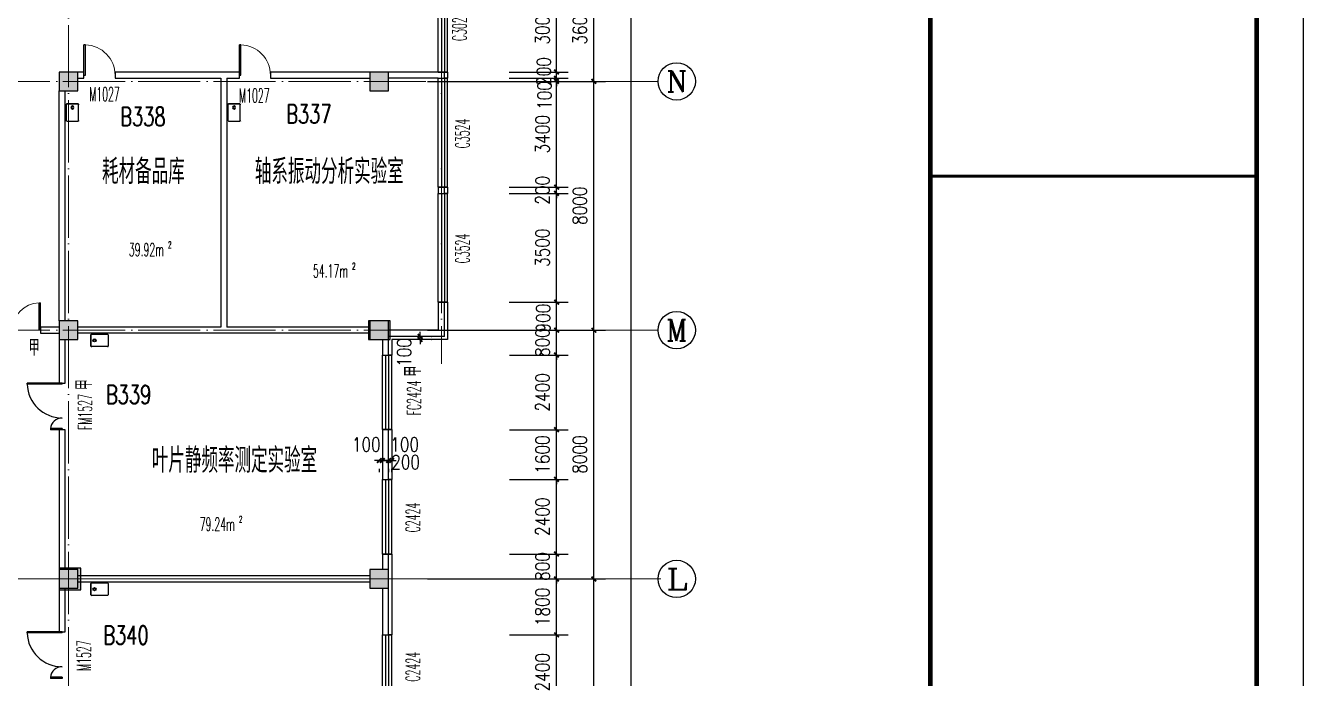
# Model space of a CAD drawing. Extents: x 1417642 to 3570900, y 124798 to 1191112.
# Drawn here: x 1577232 to 1618342, y 458595 to 479591 of the extents above; entities that cross this region are included whole.
import ezdxf
from ezdxf.enums import TextEntityAlignment as Align

# ---------------------------------------------------------------- set-up
doc = ezdxf.new("R2010")
doc.units = 0
doc.header["$LTSCALE"] = 1000
doc.header["$MEASUREMENT"] = 0
doc.linetypes.add('DOTE', pattern=[2.42, 2, -0.2, 0.02, -0.2])
doc.layers.get('0').update_dxf_attribs({"linetype": 'CONTINUOUS'})
doc.layers.get('Defpoints').update_dxf_attribs({"linetype": 'CONTINUOUS'})
for name, color, linetype in [('AXIS', 3, 'CONTINUOUS'), ('AXIS_TEXT', 7, 'CONTINUOUS'), ('colu', 2, 'CONTINUOUS'), ('COLUMN', 9, 'CONTINUOUS'), ('DOTE', 1, 'DOTE'), ('PUB_DIM', 3, 'CONTINUOUS'), ('PUB_HATCH', 8, 'CONTINUOUS'), ('PUB_TEXT', 40, 'CONTINUOUS'), ('PUB_TITLE', 4, 'CONTINUOUS'), ('SPACE', 7, 'CONTINUOUS'), ('STAIR', 2, 'CONTINUOUS'), ('SURFACE', 6, 'CONTINUOUS'), ('tiaozheng', 20, 'CONTINUOUS'), ('WALL', 4, 'CONTINUOUS'), ('WINDOW', 2, 'CONTINUOUS'), ('WINDOW_TEXT', 7, 'CONTINUOUS'), ('图戳', 211, 'CONTINUOUS'), ('填充', 252, 'CONTINUOUS'), ('柱填充', 8, 'CONTINUOUS'), ('水点', 3, 'CONTINUOUS')]:
    doc.layers.add(name, color=color, linetype=linetype)
doc.styles.add('_TCH_AXIS', font='COMPLEX', dxfattribs={"bigfont": 'GBCBIG'})
doc.styles.add('_TCH_SPACE', font='ROMANS', dxfattribs={"width": 0.7, "height": 5, "bigfont": 'Z'})
doc.styles.add('_TCH_WINDOW', font='ROMANS.shx', dxfattribs={"width": 0.7, "height": 400, "bigfont": 'Z.shx'})
doc.styles.add('DIM_FONT', font='SIMPLEX.shx', dxfattribs={"width": 0.8})
doc.styles.get("Standard").update_dxf_attribs({"font": 'GBENOR', "bigfont": 'GBCBIG'})
doc.styles.add('Z', font='ROMANS', dxfattribs={"width": 0.7, "bigfont": 'Z'})
doc.dimstyles.new('DIMN150', dxfattribs={"dimscale": 1.5, "dimtxt": 300, "dimasz": 100, "dimexe": 250, "dimexo": 300, "dimgap": 150, "dimtad": 1, "dimdec": 0, "dimzin": 0, "dimdsep": 46, "dimtxsty": 'DIM_FONT', "dimblk": 'ARCHTICK', "dimcen": 0.09, "dimdle": 1.5, "dimclrt": 7, "dimazin": 2, "dimtfac": 1, "dimtdec": 0, "dimtix": 1, "dimtmove": 2, "dimatfit": 3, "dimldrblk": 'ARCHTICK', "dimfxl": 1, "dimtolj": 1, "dimtzin": 0, "dimarcsym": 0})

# ---------------------------------------------------------------- blocks, each defined once
blk = doc.blocks.new('M_E3')
for p, q in [((-275, -410), (-275, -50)), ((-255, -30), (255, -30)), ((275, -50), (275, -410)), ((255, -430), (-255, -430))]:
    blk.add_line(p, q)
at = {"const_width": 1.5}
for points in [[(-275, 0, 0.414214), (-305, -30, 0.414214)], [(305, -30, 0.414214), (275, 0, 0.414214)], [(-305, -430, 0.414214), (-275, -460, 0.414214)], [(275, -460, 0.414214), (305, -430, 0.414214)]]:
    blk.add_lwpolyline(points, format="xyb", dxfattribs=at)
for points in [[(-275, 0), (275, 0)], [(-305, -430), (-305, -30)], [(305, -30), (305, -430)], [(275, -460), (-275, -460)]]:
    blk.add_lwpolyline(points, dxfattribs=at)
for radius in [50, 32.5]:
    blk.add_circle((165, -230), radius)
for centre, start, end in [((-255, -50), 90, 180), ((-255, -410), 180, 270), ((255, -50), 0, 90), ((255, -410), 270, 0)]:
    blk.add_arc(centre, 20, start, end)
at = {"width": 0.8, "flags": 9}
for tag in ['XSIZE', 'YSIZE']:
    blk.add_attdef(tag, (0, 0), '', height=0.5, dxfattribs=at)
blk = doc.blocks.new('i89')
at = {"layer": '柱填充'}
h = blk.add_hatch(color=256, dxfattribs=at)
h.paths.add_polyline_path([(1555333, 501498), (1555333, 502098), (1554733, 502098), (1554733, 501498)])
h.paths.add_polyline_path([(1525733, 501498), (1525733, 502098), (1525133, 502098), (1525133, 501498)])
h.paths.add_polyline_path([(1517733, 501498), (1517733, 502098), (1517133, 502098), (1517133, 501498)])
h.paths.add_polyline_path([(1509733, 501498), (1509733, 502098), (1509133, 502098), (1509133, 501498)])
h.paths.add_polyline_path([(1501733, 501498), (1501733, 502098), (1501133, 502098), (1501133, 501498)])
h.paths.add_polyline_path([(1498133, 501498), (1498133, 502098), (1497533, 502098), (1497533, 501498)])
h.paths.add_polyline_path([(1498133, 529448), (1498133, 530148), (1497433, 530148), (1497433, 529448)])
h.paths.add_polyline_path([(1498133, 537448), (1498133, 538148), (1497433, 538148), (1497433, 537448)])
h.paths.add_polyline_path([(1541783, 545398), (1541783, 546098), (1541083, 546098), (1541083, 545398)])
h.paths.add_polyline_path([(1565333, 559098), (1565333, 559698), (1564733, 559698), (1564733, 559098)])
h.paths.add_polyline_path([(1565383, 549098), (1565383, 549798), (1564683, 549798), (1564683, 549098)])
h.paths.add_polyline_path([(1565333, 545498), (1565333, 546098), (1564733, 546098), (1564733, 545498)])
h.paths.add_polyline_path([(1565383, 538098), (1564683, 538098), (1564683, 537498), (1565383, 537498)])
h.paths.add_polyline_path([(1565333, 529498), (1565333, 530098), (1564733, 530098), (1564733, 529498)])
h.paths.add_polyline_path([(1565333, 519498), (1565333, 520098), (1564733, 520098), (1564733, 519498)])
h.paths.add_polyline_path([(1565333, 511498), (1565333, 512098), (1564733, 512098), (1564733, 511498)])
h.paths.add_polyline_path([(1565333, 501498), (1565333, 502098), (1564733, 502098), (1564733, 501498)])
h.paths.add_polyline_path([(1555333, 559098), (1555333, 559698), (1554733, 559698), (1554733, 559098)])
h.paths.add_polyline_path([(1555333, 549098), (1555333, 549698), (1554733, 549698), (1554733, 549098)])
h.paths.add_polyline_path([(1555333, 545498), (1555333, 546098), (1554733, 546098), (1554733, 545498)])
h.paths.add_polyline_path([(1555333, 537498), (1555333, 538098), (1554733, 538098), (1554733, 537498)])
h.paths.add_polyline_path([(1555433, 529448), (1555433, 530148), (1554733, 530148), (1554733, 529448)])
h.paths.add_polyline_path([(1555433, 519448), (1555433, 520148), (1554733, 520148), (1554733, 519448)])
h.paths.add_polyline_path([(1555433, 511498), (1555433, 512198), (1554733, 512198), (1554733, 511498)])
h.paths.add_polyline_path([(1551733, 557298), (1551733, 557898), (1551133, 557898), (1551133, 557298)])
h.paths.add_polyline_path([(1551783, 549098), (1551783, 549798), (1551083, 549798), (1551083, 549098)])
h.paths.add_polyline_path([(1551733, 545498), (1551733, 546098), (1551133, 546098), (1551133, 545498)])
h.paths.add_polyline_path([(1551733, 537498), (1551733, 538098), (1551133, 538098), (1551133, 537498)])
h.paths.add_polyline_path([(1551733, 529498), (1551733, 530098), (1551133, 530098), (1551133, 529498)])
h.paths.add_polyline_path([(1551733, 519498), (1551733, 520098), (1551133, 520098), (1551133, 519498)])
h.paths.add_polyline_path([(1551783, 511498), (1551783, 512198), (1551083, 512198), (1551083, 511498)])
h.paths.add_polyline_path([(1551733, 501498), (1551733, 502098), (1551133, 502098), (1551133, 501498)])
h.paths.add_polyline_path([(1541733, 559098), (1541733, 559698), (1541133, 559698), (1541133, 559098)])
h.paths.add_polyline_path([(1541733, 557298), (1541733, 557898), (1541133, 557898), (1541133, 557298)])
h.paths.add_polyline_path([(1541783, 549098), (1541783, 549798), (1541083, 549798), (1541083, 549098)])
h.paths.add_polyline_path([(1541733, 537498), (1541733, 538298), (1541133, 538298), (1541133, 537498)])
h.paths.add_polyline_path([(1541733, 519298), (1541733, 520098), (1541133, 520098), (1541133, 519298)])
h.paths.add_polyline_path([(1541833, 511498), (1541833, 512298), (1541033, 512298), (1541033, 511498)])
h.paths.add_polyline_path([(1541733, 501498), (1541733, 502098), (1541133, 502098), (1541133, 501498)])
h.paths.add_polyline_path([(1533733, 559098), (1533733, 559698), (1533133, 559698), (1533133, 559098)])
h.paths.add_polyline_path([(1533783, 549098), (1533783, 549798), (1533083, 549798), (1533083, 549098)])
h.paths.add_polyline_path([(1533733, 545498), (1533733, 546098), (1533133, 546098), (1533133, 545498)])
h.paths.add_polyline_path([(1533733, 537498), (1533733, 538298), (1533133, 538298), (1533133, 537498)])
h.paths.add_polyline_path([(1533733, 519298), (1533733, 520098), (1533133, 520098), (1533133, 519298)])
h.paths.add_polyline_path([(1533833, 511498), (1533833, 512298), (1533033, 512298), (1533033, 511498)])
h.paths.add_polyline_path([(1533733, 501498), (1533733, 502098), (1533133, 502098), (1533133, 501498)])
h.paths.add_polyline_path([(1525733, 559098), (1525733, 559698), (1525133, 559698), (1525133, 559098)])
h.paths.add_polyline_path([(1525783, 549098), (1525783, 549798), (1525083, 549798), (1525083, 549098)])
h.paths.add_polyline_path([(1525733, 545498), (1525733, 546098), (1525133, 546098), (1525133, 545498)])
h.paths.add_polyline_path([(1525733, 537498), (1525733, 538298), (1525133, 538298), (1525133, 537498)])
h.paths.add_polyline_path([(1525733, 519298), (1525733, 520098), (1525133, 520098), (1525133, 519298)])
h.paths.add_polyline_path([(1525833, 511498), (1525833, 512298), (1525033, 512298), (1525033, 511498)])
h.paths.add_polyline_path([(1517733, 559098), (1517733, 559698), (1517133, 559698), (1517133, 559098)])
h.paths.add_polyline_path([(1517783, 549098), (1517783, 549798), (1517083, 549798), (1517083, 549098)])
h.paths.add_polyline_path([(1517733, 545498), (1517733, 546098), (1517133, 546098), (1517133, 545498)])
h.paths.add_polyline_path([(1517733, 537498), (1517733, 538298), (1517133, 538298), (1517133, 537498)])
h.paths.add_polyline_path([(1517733, 519298), (1517733, 520098), (1517133, 520098), (1517133, 519298)])
h.paths.add_polyline_path([(1517833, 511498), (1517833, 512298), (1517033, 512298), (1517033, 511498)])
h.paths.add_polyline_path([(1509733, 559098), (1509733, 559698), (1509133, 559698), (1509133, 559098)])
h.paths.add_polyline_path([(1509783, 549098), (1509783, 549798), (1509083, 549798), (1509083, 549098)])
h.paths.add_polyline_path([(1509733, 545498), (1509733, 546098), (1509133, 546098), (1509133, 545498)])
h.paths.add_polyline_path([(1509733, 537498), (1509733, 538298), (1509133, 538298), (1509133, 537498)])
h.paths.add_polyline_path([(1509733, 519298), (1509733, 520098), (1509133, 520098), (1509133, 519298)])
h.paths.add_polyline_path([(1509833, 511498), (1509833, 512298), (1509033, 512298), (1509033, 511498)])
h.paths.add_polyline_path([(1509733, 480798), (1509733, 481398), (1509133, 481398), (1509133, 480798)])
h.paths.add_polyline_path([(1501733, 559098), (1501733, 559698), (1501133, 559698), (1501133, 559098)])
h.paths.add_polyline_path([(1501733, 549098), (1501733, 549698), (1501133, 549698), (1501133, 549098)])
h.paths.add_polyline_path([(1501733, 545498), (1501733, 546098), (1501133, 546098), (1501133, 545498)])
h.paths.add_polyline_path([(1501733, 537498), (1501733, 538098), (1501133, 538098), (1501133, 537498)])
h.paths.add_polyline_path([(1501733, 529498), (1501733, 530098), (1501133, 530098), (1501133, 529498)])
h.paths.add_polyline_path([(1501733, 519498), (1501733, 520098), (1501133, 520098), (1501133, 519498)])
h.paths.add_polyline_path([(1501833, 511498), (1501833, 512198), (1501133, 512198), (1501133, 511498)])
h.paths.add_polyline_path([(1501733, 480798), (1501733, 481398), (1501133, 481398), (1501133, 480798)])
h.paths.add_polyline_path([(1498133, 559098), (1498133, 559698), (1497533, 559698), (1497533, 559098)])
h.paths.add_polyline_path([(1498183, 549098), (1498183, 549798), (1497483, 549798), (1497483, 549098)])
h.paths.add_polyline_path([(1498133, 545498), (1498133, 546098), (1497533, 546098), (1497533, 545498)])
h.paths.add_polyline_path([(1498133, 519448), (1498133, 520148), (1497433, 520148), (1497433, 519448)])
h.paths.add_polyline_path([(1498133, 511448), (1498133, 512148), (1497433, 512148), (1497433, 511448)])
h.paths.add_polyline_path([(1498133, 480798), (1498133, 481398), (1497533, 481398), (1497533, 480798)])
h.paths.add_polyline_path([(1488133, 559098), (1488133, 559698), (1487533, 559698), (1487533, 559098)])
h.paths.add_polyline_path([(1488233, 549098), (1488233, 549798), (1487533, 549798), (1487533, 549098)])
h.paths.add_polyline_path([(1488133, 545498), (1488133, 546098), (1487533, 546098), (1487533, 545498)])
h.paths.add_polyline_path([(1488133, 537498), (1488133, 538098), (1487533, 538098), (1487533, 537498)])
h.paths.add_polyline_path([(1488133, 529498), (1488133, 530098), (1487533, 530098), (1487533, 529498)])
h.paths.add_polyline_path([(1488133, 519498), (1488133, 520098), (1487533, 520098), (1487533, 519498)])
h.paths.add_polyline_path([(1488133, 511498), (1488133, 512098), (1487533, 512098), (1487533, 511498)])
h.paths.add_polyline_path([(1488133, 501498), (1488133, 502098), (1487533, 502098), (1487533, 501498)])
h.paths.add_polyline_path([(1488133, 480798), (1488133, 481398), (1487533, 481398), (1487533, 480798)])
h.paths.add_polyline_path([(1498133, 484398), (1498133, 485198), (1497433, 485198), (1497433, 484398)])
h.paths.add_polyline_path([(1498134, 496298), (1498134, 497098), (1497433, 497098), (1497433, 496298)])
h.paths.add_polyline_path([(1487533, 497098), (1487533, 496298), (1488233, 496298), (1488233, 497098)])
h.paths.add_polyline_path([(1487533, 485198), (1487533, 484398), (1488233, 484398), (1488233, 485198)])
h.paths.add_polyline_path([(1509733, 496298), (1509733, 497098), (1509033, 497098), (1509033, 496298)])
h.paths.add_polyline_path([(1509733, 484398), (1509733, 485198), (1509033, 485198), (1509033, 484398)])
at = {"layer": 'colu'}
for points in [[(1555333, 545498), (1555333, 546098), (1554733, 546098), (1554733, 545498)], [(1565333, 545498), (1565333, 546098), (1564733, 546098), (1564733, 545498)], [(1555333, 537498), (1555333, 538098), (1554733, 538098), (1554733, 537498)], [(1565383, 538098), (1564683, 538098), (1564683, 537498), (1565383, 537498)], [(1555433, 529448), (1555433, 530148), (1554733, 530148), (1554733, 529448)], [(1565333, 529498), (1565333, 530098), (1564733, 530098), (1564733, 529498)]]:
    blk.add_lwpolyline(points, close=True, dxfattribs=at)
blk = doc.blocks.new('_ArchTick')
at = {"color": 0, "linetype": 'ByBlock', "const_width": 0.4}
blk.add_lwpolyline([(-0.5, -0.5), (0.5, 0.5)], dxfattribs=at)
blk = doc.blocks.new('*D1684')
at = {"layer": 'Defpoints', "color": 0}
for p in [(1588610, 465782), (1588710, 465782), (1588710, 465604)]:
    blk.add_point(p, dxfattribs=at)
at = {"layer": 'PUB_DIM', "color": 0, "lineweight": -2}
for p, q in [((1588610, 465604), (1588460, 465604)), ((1588610, 465604), (1588710, 465604)), ((1588710, 465604), (1588860, 465604)), ((1588610, 465332), (1588610, 465229)), ((1588710, 465332), (1588710, 465229))]:
    blk.add_line(p, q, dxfattribs=at)
at = {"layer": 'PUB_DIM', "color": 0, "lineweight": -2, "xscale": 150, "yscale": 150, "zscale": 150}
blk.add_blockref('_ArchTick', (1588610, 465604), dxfattribs=at)
at = {"layer": 'PUB_DIM', "color": 0, "lineweight": -2, "xscale": 150, "yscale": 150, "zscale": 150, "rotation": 180}
blk.add_blockref('_ArchTick', (1588710, 465604), dxfattribs=at)
at = {"layer": 'PUB_DIM', "color": 7, "insert": (1588193, 466121), "char_height": 450, "attachment_point": 5, "style": 'DIM_FONT'}
blk.add_mtext('\\A1;100', dxfattribs=at)
blk = doc.blocks.new('*D1685')
at = {"layer": 'Defpoints', "color": 0}
for p in [(1588710, 465782), (1588910, 465782), (1588910, 465604)]:
    blk.add_point(p, dxfattribs=at)
at = {"layer": 'PUB_DIM', "color": 0, "lineweight": -2}
for p, q in [((1588710, 465604), (1588560, 465604)), ((1588710, 465604), (1588910, 465604)), ((1588910, 465604), (1589060, 465604)), ((1588710, 465332), (1588710, 465229)), ((1588910, 465332), (1588910, 465229))]:
    blk.add_line(p, q, dxfattribs=at)
at = {"layer": 'PUB_DIM', "color": 0, "lineweight": -2, "xscale": 150, "yscale": 150, "zscale": 150}
blk.add_blockref('_ArchTick', (1588710, 465604), dxfattribs=at)
at = {"layer": 'PUB_DIM', "color": 0, "lineweight": -2, "xscale": 150, "yscale": 150, "zscale": 150, "rotation": 180}
blk.add_blockref('_ArchTick', (1588910, 465604), dxfattribs=at)
at = {"layer": 'PUB_DIM', "color": 7, "insert": (1589458, 465550), "char_height": 450, "attachment_point": 5, "style": 'DIM_FONT'}
blk.add_mtext('\\A1;200', dxfattribs=at)
blk = doc.blocks.new('*D1686')
at = {"layer": 'Defpoints', "color": 0}
for p in [(1588910, 465782), (1589010, 465782), (1589010, 465604)]:
    blk.add_point(p, dxfattribs=at)
at = {"layer": 'PUB_DIM', "color": 0, "lineweight": -2}
for p, q in [((1588910, 465604), (1588760, 465604)), ((1588910, 465604), (1589010, 465604)), ((1589010, 465604), (1589160, 465604)), ((1588910, 465332), (1588910, 465229)), ((1589010, 465332), (1589010, 465229))]:
    blk.add_line(p, q, dxfattribs=at)
at = {"layer": 'PUB_DIM', "color": 0, "lineweight": -2, "xscale": 150, "yscale": 150, "zscale": 150}
blk.add_blockref('_ArchTick', (1588910, 465604), dxfattribs=at)
at = {"layer": 'PUB_DIM', "color": 0, "lineweight": -2, "xscale": 150, "yscale": 150, "zscale": 150, "rotation": 180}
blk.add_blockref('_ArchTick', (1589010, 465604), dxfattribs=at)
at = {"layer": 'PUB_DIM', "color": 7, "insert": (1589428, 466121), "char_height": 450, "attachment_point": 5, "style": 'DIM_FONT'}
blk.add_mtext('\\A1;100', dxfattribs=at)
blk = doc.blocks.new('*D1687')
at = {"layer": 'Defpoints', "color": 0}
for p in [(1589841, 469595), (1589841, 469495), (1589925, 469595)]:
    blk.add_point(p, dxfattribs=at)
at = {"layer": 'PUB_DIM', "color": 0, "lineweight": -2}
for p, q in [((1589925, 469595), (1589925, 469745)), ((1589925, 469495), (1589925, 469595)), ((1589925, 469495), (1589925, 469345)), ((1590291, 469595), (1590300, 469595)), ((1590291, 469495), (1590300, 469495))]:
    blk.add_line(p, q, dxfattribs=at)
at = {"layer": 'PUB_DIM', "color": 0, "lineweight": -2, "xscale": 150, "yscale": 150, "zscale": 150}
for p, rotation in [((1589925, 469595), 270), ((1589925, 469495), 90)]:
    blk.add_blockref('_ArchTick', p, dxfattribs=dict(at, rotation=rotation))
at = {"layer": 'PUB_DIM', "color": 7, "insert": (1589408, 469078), "char_height": 450, "attachment_point": 5, "rotation": 90, "style": 'DIM_FONT'}
blk.add_mtext('\\A1;100', dxfattribs=at)
blk = doc.blocks.new('*D1767')
at = {"layer": 'Defpoints', "color": 0}
for p in [(1592340, 481095), (1594315, 481095), (1592340, 478095)]:
    blk.add_point(p, dxfattribs=at)
at = {"layer": 'PUB_DIM', "color": 0, "lineweight": -2}
for p, q in [((1592790, 481095), (1594690, 481095)), ((1594315, 478093), (1594315, 481098)), ((1592790, 478095), (1594690, 478095))]:
    blk.add_line(p, q, dxfattribs=at)
at = {"layer": 'PUB_DIM', "color": 0, "lineweight": -2, "xscale": 150, "yscale": 150, "zscale": 150}
for p, rotation in [((1594315, 481095), 90), ((1594315, 478095), 270)]:
    blk.add_blockref('_ArchTick', p, dxfattribs=dict(at, rotation=rotation))
at = {"layer": 'PUB_DIM', "color": 7, "insert": (1593865, 479595), "char_height": 450, "attachment_point": 5, "rotation": 90, "style": 'DIM_FONT'}
blk.add_mtext('\\A1;3000', dxfattribs=at)
blk = doc.blocks.new('*D1768')
at = {"layer": 'Defpoints', "color": 0}
for p in [(1592340, 478095), (1592340, 477895), (1594315, 478095)]:
    blk.add_point(p, dxfattribs=at)
at = {"layer": 'PUB_DIM', "color": 0, "lineweight": -2}
for p, q in [((1594315, 478095), (1594315, 478245)), ((1592790, 478095), (1594690, 478095)), ((1592790, 477895), (1594690, 477895)), ((1594315, 477895), (1594315, 478095)), ((1594315, 477895), (1594315, 477745))]:
    blk.add_line(p, q, dxfattribs=at)
at = {"layer": 'PUB_DIM', "color": 0, "lineweight": -2, "xscale": 150, "yscale": 150, "zscale": 150}
for p, rotation in [((1594315, 478095), 270), ((1594315, 477895), 90)]:
    blk.add_blockref('_ArchTick', p, dxfattribs=dict(at, rotation=rotation))
at = {"layer": 'PUB_DIM', "color": 7, "insert": (1593902, 478113), "char_height": 450, "attachment_point": 5, "rotation": 90, "style": 'DIM_FONT'}
blk.add_mtext('\\A1;200', dxfattribs=at)
blk = doc.blocks.new('*D1769')
at = {"layer": 'Defpoints', "color": 0}
for p in [(1592340, 477895), (1592340, 477795), (1594315, 477895)]:
    blk.add_point(p, dxfattribs=at)
at = {"layer": 'PUB_DIM', "color": 0, "lineweight": -2}
for p, q in [((1592790, 477895), (1594690, 477895)), ((1592790, 477795), (1594690, 477795)), ((1594315, 477895), (1594315, 478045)), ((1594315, 477795), (1594315, 477895)), ((1594315, 477795), (1594315, 477645))]:
    blk.add_line(p, q, dxfattribs=at)
at = {"layer": 'PUB_DIM', "color": 0, "lineweight": -2, "xscale": 150, "yscale": 150, "zscale": 150}
for p, rotation in [((1594315, 477895), 270), ((1594315, 477795), 90)]:
    blk.add_blockref('_ArchTick', p, dxfattribs=dict(at, rotation=rotation))
at = {"layer": 'PUB_DIM', "color": 7, "insert": (1593922, 477343), "char_height": 450, "attachment_point": 5, "rotation": 90, "style": 'DIM_FONT'}
blk.add_mtext('\\A1;100', dxfattribs=at)
blk = doc.blocks.new('*D1770')
at = {"layer": 'Defpoints', "color": 0}
for p in [(1592340, 477795), (1594315, 477795), (1592340, 474395)]:
    blk.add_point(p, dxfattribs=at)
at = {"layer": 'PUB_DIM', "color": 0, "lineweight": -2}
for p, q in [((1592790, 477795), (1594690, 477795)), ((1594315, 474393), (1594315, 477798)), ((1592790, 474395), (1594690, 474395))]:
    blk.add_line(p, q, dxfattribs=at)
at = {"layer": 'PUB_DIM', "color": 0, "lineweight": -2, "xscale": 150, "yscale": 150, "zscale": 150}
for p, rotation in [((1594315, 477795), 90), ((1594315, 474395), 270)]:
    blk.add_blockref('_ArchTick', p, dxfattribs=dict(at, rotation=rotation))
at = {"layer": 'PUB_DIM', "color": 7, "insert": (1593865, 476095), "char_height": 450, "attachment_point": 5, "rotation": 90, "style": 'DIM_FONT'}
blk.add_mtext('\\A1;3400', dxfattribs=at)
blk = doc.blocks.new('*D1771')
at = {"layer": 'Defpoints', "color": 0}
for p in [(1592340, 474395), (1592340, 474195), (1594315, 474395)]:
    blk.add_point(p, dxfattribs=at)
at = {"layer": 'PUB_DIM', "color": 0, "lineweight": -2}
for p, q in [((1594315, 474395), (1594315, 474545)), ((1592790, 474395), (1594690, 474395)), ((1592790, 474195), (1594690, 474195)), ((1594315, 474195), (1594315, 474395)), ((1594315, 474195), (1594315, 474045))]:
    blk.add_line(p, q, dxfattribs=at)
at = {"layer": 'PUB_DIM', "color": 0, "lineweight": -2, "xscale": 150, "yscale": 150, "zscale": 150}
for p, rotation in [((1594315, 474395), 270), ((1594315, 474195), 90)]:
    blk.add_blockref('_ArchTick', p, dxfattribs=dict(at, rotation=rotation))
at = {"layer": 'PUB_DIM', "color": 7, "insert": (1593865, 474295), "char_height": 450, "attachment_point": 5, "rotation": 90, "style": 'DIM_FONT'}
blk.add_mtext('\\A1;200', dxfattribs=at)
blk = doc.blocks.new('*D1772')
at = {"layer": 'Defpoints', "color": 0}
for p in [(1592340, 474195), (1594315, 474195), (1592340, 470695)]:
    blk.add_point(p, dxfattribs=at)
at = {"layer": 'PUB_DIM', "color": 0, "lineweight": -2}
for p, q in [((1592790, 474195), (1594690, 474195)), ((1594315, 470693), (1594315, 474198)), ((1592790, 470695), (1594690, 470695))]:
    blk.add_line(p, q, dxfattribs=at)
at = {"layer": 'PUB_DIM', "color": 0, "lineweight": -2, "xscale": 150, "yscale": 150, "zscale": 150}
for p, rotation in [((1594315, 474195), 90), ((1594315, 470695), 270)]:
    blk.add_blockref('_ArchTick', p, dxfattribs=dict(at, rotation=rotation))
at = {"layer": 'PUB_DIM', "color": 7, "insert": (1593865, 472445), "char_height": 450, "attachment_point": 5, "rotation": 90, "style": 'DIM_FONT'}
blk.add_mtext('\\A1;3500', dxfattribs=at)
blk = doc.blocks.new('*D1773')
at = {"layer": 'Defpoints', "color": 0}
for p in [(1592340, 470695), (1594315, 470695), (1592340, 469795)]:
    blk.add_point(p, dxfattribs=at)
at = {"layer": 'PUB_DIM', "color": 0, "lineweight": -2}
for p, q in [((1592790, 470695), (1594690, 470695)), ((1594315, 469793), (1594315, 470698)), ((1592790, 469795), (1594690, 469795))]:
    blk.add_line(p, q, dxfattribs=at)
at = {"layer": 'PUB_DIM', "color": 0, "lineweight": -2, "xscale": 150, "yscale": 150, "zscale": 150}
for p, rotation in [((1594315, 470695), 90), ((1594315, 469795), 270)]:
    blk.add_blockref('_ArchTick', p, dxfattribs=dict(at, rotation=rotation))
at = {"layer": 'PUB_DIM', "color": 7, "insert": (1593889, 470184), "char_height": 450, "attachment_point": 5, "rotation": 90, "style": 'DIM_FONT'}
blk.add_mtext('\\A1;900', dxfattribs=at)
blk = doc.blocks.new('*D1807')
at = {"layer": 'Defpoints', "color": 0}
for p in [(1592349, 459995), (1594315, 459995), (1592349, 457595)]:
    blk.add_point(p, dxfattribs=at)
at = {"layer": 'PUB_DIM', "color": 0, "lineweight": -2}
for p, q in [((1592799, 459995), (1594690, 459995)), ((1594315, 457593), (1594315, 459998)), ((1592799, 457595), (1594690, 457595))]:
    blk.add_line(p, q, dxfattribs=at)
at = {"layer": 'PUB_DIM', "color": 0, "lineweight": -2, "xscale": 150, "yscale": 150, "zscale": 150}
for p, rotation in [((1594315, 459995), 90), ((1594315, 457595), 270)]:
    blk.add_blockref('_ArchTick', p, dxfattribs=dict(at, rotation=rotation))
at = {"layer": 'PUB_DIM', "color": 7, "insert": (1593865, 458795), "char_height": 450, "attachment_point": 5, "rotation": 90, "style": 'DIM_FONT'}
blk.add_mtext('\\A1;2400', dxfattribs=at)
blk = doc.blocks.new('*D1808')
at = {"layer": 'Defpoints', "color": 0}
for p in [(1592349, 461795), (1594315, 461795), (1592349, 459995)]:
    blk.add_point(p, dxfattribs=at)
at = {"layer": 'PUB_DIM', "color": 0, "lineweight": -2}
for p, q in [((1592799, 461795), (1594690, 461795)), ((1594315, 459993), (1594315, 461798)), ((1592799, 459995), (1594690, 459995))]:
    blk.add_line(p, q, dxfattribs=at)
at = {"layer": 'PUB_DIM', "color": 0, "lineweight": -2, "xscale": 150, "yscale": 150, "zscale": 150}
for p, rotation in [((1594315, 461795), 90), ((1594315, 459995), 270)]:
    blk.add_blockref('_ArchTick', p, dxfattribs=dict(at, rotation=rotation))
at = {"layer": 'PUB_DIM', "color": 7, "insert": (1593865, 460895), "char_height": 450, "attachment_point": 5, "rotation": 90, "style": 'DIM_FONT'}
blk.add_mtext('\\A1;1800', dxfattribs=at)
blk = doc.blocks.new('*D1809')
at = {"layer": 'Defpoints', "color": 0}
for p in [(1592349, 462595), (1594315, 462595), (1592349, 461795)]:
    blk.add_point(p, dxfattribs=at)
at = {"layer": 'PUB_DIM', "color": 0, "lineweight": -2}
for p, q in [((1592799, 462595), (1594690, 462595)), ((1594315, 462595), (1594315, 462745)), ((1594315, 461795), (1594315, 462595)), ((1592799, 461795), (1594690, 461795)), ((1594315, 461795), (1594315, 461645))]:
    blk.add_line(p, q, dxfattribs=at)
at = {"layer": 'PUB_DIM', "color": 0, "lineweight": -2, "xscale": 150, "yscale": 150, "zscale": 150}
for p, rotation in [((1594315, 462595), 270), ((1594315, 461795), 90)]:
    blk.add_blockref('_ArchTick', p, dxfattribs=dict(at, rotation=rotation))
at = {"layer": 'PUB_DIM', "color": 7, "insert": (1593865, 462195), "char_height": 450, "attachment_point": 5, "rotation": 90, "style": 'DIM_FONT'}
blk.add_mtext('\\A1;800', dxfattribs=at)
blk = doc.blocks.new('*D1810')
at = {"layer": 'Defpoints', "color": 0}
for p in [(1592349, 464995), (1594315, 464995), (1592349, 462595)]:
    blk.add_point(p, dxfattribs=at)
at = {"layer": 'PUB_DIM', "color": 0, "lineweight": -2}
for p, q in [((1592799, 464995), (1594690, 464995)), ((1594315, 462593), (1594315, 464998)), ((1592799, 462595), (1594690, 462595))]:
    blk.add_line(p, q, dxfattribs=at)
at = {"layer": 'PUB_DIM', "color": 0, "lineweight": -2, "xscale": 150, "yscale": 150, "zscale": 150}
for p, rotation in [((1594315, 464995), 90), ((1594315, 462595), 270)]:
    blk.add_blockref('_ArchTick', p, dxfattribs=dict(at, rotation=rotation))
at = {"layer": 'PUB_DIM', "color": 7, "insert": (1593865, 463795), "char_height": 450, "attachment_point": 5, "rotation": 90, "style": 'DIM_FONT'}
blk.add_mtext('\\A1;2400', dxfattribs=at)
blk = doc.blocks.new('*D1811')
at = {"layer": 'Defpoints', "color": 0}
for p in [(1592349, 466595), (1594315, 466595), (1592349, 464995)]:
    blk.add_point(p, dxfattribs=at)
at = {"layer": 'PUB_DIM', "color": 0, "lineweight": -2}
for p, q in [((1594315, 466595), (1594315, 466745)), ((1592799, 466595), (1594690, 466595)), ((1594315, 464995), (1594315, 466595)), ((1592799, 464995), (1594690, 464995)), ((1594315, 464995), (1594315, 464845))]:
    blk.add_line(p, q, dxfattribs=at)
at = {"layer": 'PUB_DIM', "color": 0, "lineweight": -2, "xscale": 150, "yscale": 150, "zscale": 150}
for p, rotation in [((1594315, 466595), 270), ((1594315, 464995), 90)]:
    blk.add_blockref('_ArchTick', p, dxfattribs=dict(at, rotation=rotation))
at = {"layer": 'PUB_DIM', "color": 7, "insert": (1593865, 465795), "char_height": 450, "attachment_point": 5, "rotation": 90, "style": 'DIM_FONT'}
blk.add_mtext('\\A1;1600', dxfattribs=at)
blk = doc.blocks.new('*D1812')
at = {"layer": 'Defpoints', "color": 0}
for p in [(1592349, 468995), (1594315, 468995), (1592349, 466595)]:
    blk.add_point(p, dxfattribs=at)
at = {"layer": 'PUB_DIM', "color": 0, "lineweight": -2}
for p, q in [((1592799, 468995), (1594690, 468995)), ((1594315, 466593), (1594315, 468998)), ((1592799, 466595), (1594690, 466595))]:
    blk.add_line(p, q, dxfattribs=at)
at = {"layer": 'PUB_DIM', "color": 0, "lineweight": -2, "xscale": 150, "yscale": 150, "zscale": 150}
for p, rotation in [((1594315, 468995), 90), ((1594315, 466595), 270)]:
    blk.add_blockref('_ArchTick', p, dxfattribs=dict(at, rotation=rotation))
at = {"layer": 'PUB_DIM', "color": 7, "insert": (1593865, 467795), "char_height": 450, "attachment_point": 5, "rotation": 90, "style": 'DIM_FONT'}
blk.add_mtext('\\A1;2400', dxfattribs=at)
blk = doc.blocks.new('*D1813')
at = {"layer": 'Defpoints', "color": 0}
for p in [(1592349, 469795), (1594315, 469795), (1592349, 468995)]:
    blk.add_point(p, dxfattribs=at)
at = {"layer": 'PUB_DIM', "color": 0, "lineweight": -2}
for p, q in [((1594315, 469795), (1594315, 469945)), ((1592799, 469795), (1594690, 469795)), ((1594315, 468995), (1594315, 469795)), ((1592799, 468995), (1594690, 468995)), ((1594315, 468995), (1594315, 468845))]:
    blk.add_line(p, q, dxfattribs=at)
at = {"layer": 'PUB_DIM', "color": 0, "lineweight": -2, "xscale": 150, "yscale": 150, "zscale": 150}
for p, rotation in [((1594315, 469795), 270), ((1594315, 468995), 90)]:
    blk.add_blockref('_ArchTick', p, dxfattribs=dict(at, rotation=rotation))
at = {"layer": 'PUB_DIM', "color": 7, "insert": (1593865, 469395), "char_height": 450, "attachment_point": 5, "rotation": 90, "style": 'DIM_FONT'}
blk.add_mtext('\\A1;800', dxfattribs=at)
blk = doc.blocks.new('*D1814')
at = {"layer": 'Defpoints', "color": 0}
for p in [(1594007, 491395), (1596715, 491395), (1594007, 392795)]:
    blk.add_point(p, dxfattribs=at)
at = {"layer": 'PUB_DIM', "color": 0, "lineweight": -2}
for p, q in [((1594457, 491395), (1597090, 491395)), ((1596715, 392793), (1596715, 491398)), ((1594457, 392795), (1597090, 392795))]:
    blk.add_line(p, q, dxfattribs=at)
at = {"layer": 'PUB_DIM', "color": 0, "lineweight": -2, "xscale": 150, "yscale": 150, "zscale": 150}
for p, rotation in [((1596715, 491395), 90), ((1596715, 392795), 270)]:
    blk.add_blockref('_ArchTick', p, dxfattribs=dict(at, rotation=rotation))
at = {"layer": 'PUB_DIM', "color": 7, "insert": (1596265, 442095), "char_height": 450, "attachment_point": 5, "rotation": 90, "style": 'DIM_FONT'}
blk.add_mtext('\\A1;98600', dxfattribs=at)
blk = doc.blocks.new('*D1816')
at = {"layer": 'AXIS', "color": 0, "lineweight": -2}
for p, q in [((1590165, 481395), (1595889, 481395)), ((1595514, 477793), (1595514, 481398)), ((1590165, 477795), (1595889, 477795))]:
    blk.add_line(p, q, dxfattribs=at)
at = {"layer": 'Defpoints', "color": 0}
for p in [(1589715, 481395), (1595514, 481395), (1589715, 477795)]:
    blk.add_point(p, dxfattribs=at)
at = {"layer": 'AXIS', "color": 0, "lineweight": -2, "xscale": 150, "yscale": 150, "zscale": 150}
for p, rotation in [((1595514, 481395), 90), ((1595514, 477795), 270)]:
    blk.add_blockref('_ArchTick', p, dxfattribs=dict(at, rotation=rotation))
at = {"layer": 'AXIS', "color": 7, "insert": (1595064, 479595), "char_height": 450, "attachment_point": 5, "rotation": 90, "style": 'DIM_FONT'}
blk.add_mtext('\\A1;3600', dxfattribs=at)
blk = doc.blocks.new('*D1817')
at = {"layer": 'AXIS', "color": 0, "lineweight": -2}
for p, q in [((1590165, 477795), (1595889, 477795)), ((1595514, 469793), (1595514, 477798)), ((1590165, 469795), (1595889, 469795))]:
    blk.add_line(p, q, dxfattribs=at)
at = {"layer": 'Defpoints', "color": 0}
for p in [(1589715, 477795), (1595514, 477795), (1589715, 469795)]:
    blk.add_point(p, dxfattribs=at)
at = {"layer": 'AXIS', "color": 0, "lineweight": -2, "xscale": 150, "yscale": 150, "zscale": 150}
for p, rotation in [((1595514, 477795), 90), ((1595514, 469795), 270)]:
    blk.add_blockref('_ArchTick', p, dxfattribs=dict(at, rotation=rotation))
at = {"layer": 'AXIS', "color": 7, "insert": (1595064, 473795), "char_height": 450, "attachment_point": 5, "rotation": 90, "style": 'DIM_FONT'}
blk.add_mtext('\\A1;8000', dxfattribs=at)
blk = doc.blocks.new('*D1818')
at = {"layer": 'AXIS', "color": 0, "lineweight": -2}
for p, q in [((1590165, 469795), (1595889, 469795)), ((1595514, 461793), (1595514, 469798)), ((1590165, 461795), (1595889, 461795))]:
    blk.add_line(p, q, dxfattribs=at)
at = {"layer": 'Defpoints', "color": 0}
for p in [(1589715, 469795), (1595514, 469795), (1589715, 461795)]:
    blk.add_point(p, dxfattribs=at)
at = {"layer": 'AXIS', "color": 0, "lineweight": -2, "xscale": 150, "yscale": 150, "zscale": 150}
for p, rotation in [((1595514, 469795), 90), ((1595514, 461795), 270)]:
    blk.add_blockref('_ArchTick', p, dxfattribs=dict(at, rotation=rotation))
at = {"layer": 'AXIS', "color": 7, "insert": (1595064, 465795), "char_height": 450, "attachment_point": 5, "rotation": 90, "style": 'DIM_FONT'}
blk.add_mtext('\\A1;8000', dxfattribs=at)
blk = doc.blocks.new('*D1819')
at = {"layer": 'AXIS', "color": 0, "lineweight": -2}
for p, q in [((1590165, 461795), (1595889, 461795)), ((1595514, 451793), (1595514, 461798)), ((1590165, 451796), (1595889, 451796))]:
    blk.add_line(p, q, dxfattribs=at)
at = {"layer": 'Defpoints', "color": 0}
for p in [(1589715, 461795), (1595514, 461795), (1589715, 451796)]:
    blk.add_point(p, dxfattribs=at)
at = {"layer": 'AXIS', "color": 0, "lineweight": -2, "xscale": 150, "yscale": 150, "zscale": 150}
for p, rotation in [((1595514, 461795), 90), ((1595514, 451796), 270)]:
    blk.add_blockref('_ArchTick', p, dxfattribs=dict(at, rotation=rotation))
at = {"layer": 'AXIS', "color": 7, "insert": (1595064, 456796), "char_height": 450, "attachment_point": 5, "rotation": 90, "style": 'DIM_FONT'}
blk.add_mtext('\\A1;10000', dxfattribs=at)
blk = doc.blocks.new('_FZH')
blk.add_lwpolyline([(-0.5, -0.5), (0.5, -0.5), (0.5, 0.5), (-0.5, 0.5)], close=True)
at = {"layer": 'PUB_HATCH'}
blk.add_solid([(-0.5, -0.5), (0.5, -0.5), (-0.5, 0.5), (0.5, 0.5)], dxfattribs=at)
blk = doc.blocks.new('$DorLib2D$00000225')
at = {"color": 0}
for p, q in [((0.475, -0.001), (0.475, 0.752)), ((0.475, 0.752), (0.5, 0.752)), ((0.5, -0.001), (0.5, 0.752)), ((-0.5, 0), (-0.5, 0.252)), ((-0.475, 0.252), (-0.5, 0.252)), ((-0.475, 0), (-0.475, 0.252)), ((-0.475, 0), (-0.5, 0)), ((0.475, -0.001), (0.5, -0.001))]:
    blk.add_line(p, q, dxfattribs=at)
for centre, radius, start, end in [((0.505, -0.002), 0.755, 92.2493, 179.7238), ((-0.501, 0.003), 0.251, 359.7899, 84.0974)]:
    blk.add_arc(centre, radius, start, end, dxfattribs=at)
blk = doc.blocks.new('$DorLib2D$00000001')
for p, q in [((0.45, 0.975), (0.5, 0.975)), ((0.45, 0), (0.45, 0.975)), ((0.5, 0), (0.5, 0.975)), ((0.5, 0), (0.45, 0))]:
    blk.add_line(p, q)
at = {"lineweight": 13}
blk.add_arc((0.475, 0), 0.975, 91.4693, 180, dxfattribs=at)
blk = doc.blocks.new('$DorLib2D$00000002')
for p, q in [((-0.5, 0), (-0.5, 0.4875)), ((-0.475, 0.4875), (-0.5, 0.4875)), ((-0.475, 0), (-0.475, 0.4875)), ((0.475, 0), (0.475, 0.4875)), ((0.475, 0.4875), (0.5, 0.4875)), ((0.5, 0), (0.5, 0.4875)), ((-0.5, 0), (-0.475, 0)), ((0.5, 0), (0.475, 0))]:
    blk.add_line(p, q)
at = {"lineweight": 13}
for centre, start, end in [((-0.4875, 0), 0, 88.53072), ((0.4875, 0), 91.46928, 180)]:
    blk.add_arc(centre, 0.4875, start, end, dxfattribs=at)
blk = doc.blocks.new('$TCHSYS$WIN2D')
for p, q in [((-0.5, 0.5), (0.5, 0.5)), ((-0.5, 0.5), (-0.5, -0.5)), ((0.5, 0.5), (0.5, -0.5)), ((0.5, 0.167), (-0.5, 0.167)), ((0.5, -0.167), (-0.5, -0.167)), ((-0.5, -0.5), (0.5, -0.5))]:
    blk.add_line(p, q)

msp = doc.modelspace()

# ---------------------------------------------------------------- linework, layer by layer
at = {"layer": 'AXIS', "lineweight": 0}
for p, q in [((1592456.1, 477795.5), (1597580.8, 477795.5)), ((1592456.1, 469795.5), (1597580.8, 469795.5)), ((1592456.1, 461795.5), (1597580.8, 461795.5))]:
    msp.add_line(p, q, dxfattribs=at)
at = {"layer": 'AXIS'}
for centre in [(1598180.8, 477795.5), (1598180.8, 469795.5), (1598180.8, 461795.5)]:
    msp.add_circle(centre, 600, dxfattribs=at)
at = {"layer": 'DOTE', "lineweight": 0}
for points in [[(1578610.3, 496546.8), (1578610.3, 385594.9)], [(1590610.3, 496546.8), (1590610.3, 468715.2)], [(1597373.8, 477795.5), (1432083.9, 477795.5)], [(1597373.8, 469795.5), (1432083.9, 469795.5)], [(1597373.8, 469795.5), (1432083.9, 469795.5)], [(1597673.8, 461795.5), (1501610.3, 461795.5)], [(1527422.9, 461795.5), (1596825.4, 461795.5)]]:
    msp.add_lwpolyline(points, dxfattribs=at)
at = {"layer": 'PUB_TITLE'}
msp.add_lwpolyline([(1417642.3, 380098.4), (1618342.3, 380098.4), (1618342.3, 506248.4), (1417642.3, 506248.4)], close=True, dxfattribs=at)
at = {"layer": 'PUB_TITLE', "const_width": 150}
msp.add_lwpolyline([(1421392.3, 381598.4), (1616842.3, 381598.4), (1616842.3, 504748.4), (1421392.3, 504748.4)], close=True, dxfattribs=at)
at = {"layer": 'SURFACE'}
for p, q in [((1590810.3, 478095.5), (1590710.3, 478095.5)), ((1590810.3, 477895.5), (1590710.3, 477895.5)), ((1590810.3, 478095.5), (1590810.3, 477995.5)), ((1590810.3, 477995.5), (1590810.3, 477895.5)), ((1590810.3, 474395.5), (1590710.3, 474395.5)), ((1590810.3, 474195.5), (1590710.3, 474195.5)), ((1590810.3, 474395.5), (1590810.3, 474195.5)), ((1590810.3, 470695.5), (1590710.3, 470695.5)), ((1590810.3, 470695.5), (1590810.3, 469495.5)), ((1589010.3, 469495.5), (1589010.3, 468995.5)), ((1590810.3, 469495.5), (1589010.3, 469495.5)), ((1589010.3, 468995.5), (1588910.3, 468995.5)), ((1589010.3, 466595.5), (1588910.3, 466595.5)), ((1589010.3, 466595.5), (1589010.3, 464995.5)), ((1589010.3, 464995.5), (1588910.3, 464995.5)), ((1589010.3, 462595.5), (1588910.3, 462595.5)), ((1589010.3, 462595.5), (1589010.3, 461795.5)), ((1589010.3, 461795.5), (1589010.3, 459995.5)), ((1589010.3, 459995.5), (1588910.3, 459995.5))]:
    msp.add_line(p, q, dxfattribs=at)
at = {"layer": 'WALL'}
for p, q in [((1579110.5, 478095.5), (1578910.3, 478095.5)), ((1578910.3, 477895.5), (1579110.5, 477895.5)), ((1579110.5, 477895.5), (1579110.5, 478095.5)), ((1583630.3, 478095.5), (1580110.5, 478095.5)), ((1580110.5, 478095.5), (1580110.5, 477895.5)), ((1580110.5, 477895.5), (1583510.3, 477895.5)), ((1583510.3, 477895.5), (1583510.3, 469895.5)), ((1584110.5, 478095.5), (1583630.3, 478095.5)), ((1583710.3, 477895.5), (1583710.3, 469895.5)), ((1583710.3, 477895.5), (1584110.5, 477895.5)), ((1584110.5, 477895.5), (1584110.5, 478095.5)), ((1588310.3, 478095.5), (1585110.5, 478095.5)), ((1585110.5, 478095.5), (1585110.5, 477895.5)), ((1585110.5, 477895.5), (1588310.3, 477895.5)), ((1590510.3, 478095.5), (1588910.3, 478095.5)), ((1590510.3, 477895.5), (1588910.3, 477895.5)), ((1590710.3, 478095.5), (1590510.3, 478095.5)), ((1590510.3, 477895.5), (1590710.3, 477895.5)), ((1590710.3, 477995.5), (1590710.3, 478095.5)), ((1590710.3, 477895.5), (1590710.3, 477995.5)), ((1578310.3, 470095.5), (1578310.3, 477495.5)), ((1578510.3, 470095.5), (1578510.3, 477495.5)), ((1590510.3, 474395.5), (1590510.3, 474195.5)), ((1590710.3, 474395.5), (1590510.3, 474395.5)), ((1590510.3, 474195.5), (1590710.3, 474195.5)), ((1590710.3, 474195.5), (1590710.3, 474395.5)), ((1590710.3, 470695.5), (1590510.3, 470695.5)), ((1590510.3, 470695.5), (1590510.3, 469795.5)), ((1590710.3, 469595.5), (1590710.3, 470695.5)), ((1578310.3, 469895.5), (1577710.3, 469895.5)), ((1577710.3, 469895.5), (1577710.3, 469695.5)), ((1583510.3, 469895.5), (1578910.3, 469895.5)), ((1588310.3, 469895.5), (1583710.3, 469895.5)), ((1577710.3, 469695.5), (1578310.3, 469695.5)), ((1578310.3, 469495.5), (1578310.3, 468095.2)), ((1578510.3, 468095.2), (1578510.3, 469495.5)), ((1583630.3, 469695.5), (1578910.3, 469695.5)), ((1588310.3, 469695.5), (1583630.3, 469695.5)), ((1588710.3, 469495.5), (1588710.3, 468995.5)), ((1590510.3, 469795.5), (1588910.3, 469795.5)), ((1590710.3, 469595.5), (1588910.3, 469595.5)), ((1588910.3, 468995.5), (1588910.3, 469495.5)), ((1588710.3, 468995.5), (1588910.3, 468995.5)), ((1578310.3, 468095.2), (1578510.3, 468095.2)), ((1578510.3, 466595.2), (1578310.3, 466595.2)), ((1578310.3, 466595.2), (1578310.3, 462095.5)), ((1578510.3, 462095.5), (1578510.3, 466595.2)), ((1588710.3, 466595.5), (1588710.3, 464995.5)), ((1588910.3, 466595.5), (1588710.3, 466595.5)), ((1588910.3, 464995.5), (1588910.3, 466595.5)), ((1588710.3, 464995.5), (1588910.3, 464995.5)), ((1588910.3, 462595.5), (1588710.3, 462595.5)), ((1588710.3, 462595.5), (1588710.3, 462095.5)), ((1588910.3, 462095.5), (1588910.3, 462595.5)), ((1588310.3, 461895.5), (1578910.3, 461895.5)), ((1588310.3, 461695.5), (1578910.3, 461695.5)), ((1578310.3, 461495.5), (1578310.3, 460095.2)), ((1578510.3, 460095.2), (1578510.3, 461495.5)), ((1588710.3, 461495.5), (1588710.3, 459995.5)), ((1588910.3, 459995.5), (1588910.3, 461495.5)), ((1578310.3, 460095.2), (1578510.3, 460095.2)), ((1588710.3, 459995.5), (1588910.3, 459995.5))]:
    msp.add_line(p, q, dxfattribs=at)
at = {"layer": '图戳'}
for p, q in [((1616842.3, 381598.4), (1616842.3, 504748.4)), ((1616842.3, 474748.4), (1606342.3, 474748.4))]:
    msp.add_line(p, q, dxfattribs=at)
for points, const_width in [([(1606342.3, 504748.4), (1606342.3, 381598.4)], 150), ([(1606342.3, 474748.4), (1616842.3, 474748.4)], 90)]:
    msp.add_lwpolyline(points, dxfattribs=dict(at, const_width=const_width))

# ---------------------------------------------------------------- block references
at = {"layer": 'COLUMN', "lineweight": 0, "xscale": 600, "yscale": 600, "zscale": 600}
for p in [(1578610.3, 477795.5), (1588610.3, 477795.5), (1578610.3, 469795.5), (1588610.3, 469795.5), (1578610.3, 461795.5), (1588610.3, 461795.5)]:
    msp.add_blockref('_FZH', p, dxfattribs=at)
at = {"layer": 'STAIR', "lineweight": 0, "xscale": 1500, "yscale": 1500, "zscale": 200, "rotation": 90}
msp.add_blockref('$DorLib2D$00000225', (1578410.3, 467345.2), dxfattribs=at)
at = {"layer": 'tiaozheng'}
msp.add_blockref('i89', (23577.2, -68002.8), dxfattribs=at)
at = {"layer": 'WINDOW', "color": 2}
ref = msp.add_blockref('$TCHSYS$WIN2D', (1590660.3, 479595.5), dxfattribs=dict(at, xscale=-3000, yscale=-300, zscale=-3000, rotation=270))
ref.add_attrib('A', 'C3024', (1591413.2, 479091.5), dxfattribs={"layer": 'WINDOW_TEXT', "color": 2, "height": 446.25, "rotation": 90, "style": '_TCH_WINDOW', "width": 0.494118})
at = {"layer": 'WINDOW', "lineweight": 0}
ref = msp.add_blockref('$DorLib2D$00000001', (1579610.5, 477995.5), dxfattribs=dict(at, xscale=1000, yscale=-1000, zscale=1000, rotation=180))
ref.add_attrib('A', 'M1027', (1579281.2, 477161), dxfattribs={"layer": 'WINDOW_TEXT', "lineweight": 0, "height": 446.25, "style": '_TCH_WINDOW', "width": 0.494118})
ref = msp.add_blockref('$DorLib2D$00000001', (1584610.5, 477995.5), dxfattribs=dict(at, xscale=1000, yscale=-1000, zscale=1000, rotation=180))
ref.add_attrib('A', 'M1027', (1584101.2, 477118.2), dxfattribs={"layer": 'WINDOW_TEXT', "lineweight": 0, "height": 446.25, "style": '_TCH_WINDOW', "width": 0.494118})
at = {"layer": 'WINDOW', "color": 2}
ref = msp.add_blockref('$TCHSYS$WIN2D', (1590660.3, 476145.5), dxfattribs=dict(at, xscale=-3500, yscale=-300, zscale=-3500, rotation=270))
ref.add_attrib('A', 'C3524', (1591513.2, 475641.5), dxfattribs={"layer": 'WINDOW_TEXT', "color": 2, "height": 446.25, "rotation": 90, "style": '_TCH_WINDOW', "width": 0.494118})
ref = msp.add_blockref('$TCHSYS$WIN2D', (1590660.3, 472445.5), dxfattribs=dict(at, xscale=-3500, yscale=-300, zscale=-3500, rotation=270))
ref.add_attrib('A', 'C3524', (1591513.2, 471941.5), dxfattribs={"layer": 'WINDOW_TEXT', "color": 2, "height": 446.25, "rotation": 90, "style": '_TCH_WINDOW', "width": 0.494118})
at = {"layer": 'WINDOW', "lineweight": 0, "xscale": -1800, "yscale": -1800, "zscale": -1800, "rotation": 180}
msp.add_blockref('$DorLib2D$00000002', (1576810.3, 469795.5), dxfattribs=at)
at = {"layer": 'WINDOW', "color": 2, "xscale": -2400, "yscale": -300, "zscale": -2400, "rotation": 270}
msp.add_blockref('$TCHSYS$WIN2D', (1588860.3, 467795.5), dxfattribs=at)
at = {"layer": 'WINDOW', "color": 2}
ref = msp.add_blockref('$TCHSYS$WIN2D', (1588860.3, 463795.5), dxfattribs=dict(at, xscale=-2400, yscale=-300, zscale=-2400, rotation=270))
ref.add_attrib('A', 'C2424', (1589911.4, 463291.5), dxfattribs={"layer": 'WINDOW_TEXT', "color": 2, "height": 446.25, "rotation": 90, "style": '_TCH_WINDOW', "width": 0.494118})
at = {"layer": 'WINDOW', "lineweight": 0}
ref = msp.add_blockref('$DorLib2D$00000225', (1578410.3, 459345.2), dxfattribs=dict(at, xscale=1500, yscale=1500, zscale=1500, rotation=90))
ref.add_attrib('A', 'M1527', (1579330.3, 458835.9), dxfattribs={"layer": 'WINDOW_TEXT', "lineweight": 0, "height": 446.25, "rotation": 90, "style": '_TCH_WINDOW', "width": 0.494118})
at = {"layer": 'WINDOW', "color": 2}
ref = msp.add_blockref('$TCHSYS$WIN2D', (1588860.3, 458795.5), dxfattribs=dict(at, xscale=-2400, yscale=-300, zscale=-2400, rotation=270))
ref.add_attrib('A', 'C2424', (1589911.4, 458491.3), dxfattribs={"layer": 'WINDOW_TEXT', "color": 2, "height": 446.25, "rotation": 90, "style": '_TCH_WINDOW', "width": 0.494118})
at = {"layer": '水点', "xscale": -1, "rotation": 270}
for p in [(1578970.3, 476790.5), (1584170.3, 476790.5)]:
    msp.add_blockref('M_E3', p, dxfattribs=at)
at = {"layer": '水点', "rotation": 180}
for p in [(1579615.3, 469235.5), (1579615.3, 461235.5)]:
    msp.add_blockref('M_E3', p, dxfattribs=at)

# ---------------------------------------------------------------- texts
at = {"layer": 'AXIS_TEXT', "style": '_TCH_AXIS'}
for s, width, p, p2 in [('N', 1.105263, (1597841.3, 477456), (1598520.2, 477456)), ('L', 1.4, (1597841.3, 461456), (1598520.2, 461456))]:
    msp.add_text(s, height=678.8, dxfattribs=dict(at, width=width)).set_placement(p, p2, align=Align.FIT)
msp.add_text('M', height=678.8, dxfattribs=at).set_placement((1597841.3, 469456), (1598520.2, 469456), align=Align.FIT)
at = {"layer": 'PUB_TEXT', "color": 1, "lineweight": 60, "style": 'Z', "width": 0.7}
for s, p in [('B338', (1580278.3, 476363.9)), ('B337', (1585617.2, 476447.8)), ('B339', (1579818.1, 467427.8)), ('B340', (1579734, 459686.7))]:
    msp.add_text(s, height=600, dxfattribs=at).set_placement(p)
at = {"layer": 'SPACE', "style": '_TCH_SPACE', "width": 0.525}
for s, height, p in [('39.92m', 420, (1580554.3, 472174.1)), ('2', 210, (1581814.3, 472436.6)), ('2', 210, (1587736.6, 471750.7)), ('54.17m', 420, (1586476.6, 471488.2)), ('79.24m', 420, (1582834.1, 463345.6)), ('2', 210, (1584094.1, 463608.1))]:
    msp.add_text(s, height=height, dxfattribs=at).set_placement(p)
at = {"layer": 'WINDOW_TEXT', "style": '_TCH_WINDOW', "width": 0.7}
msp.add_text('甲', height=525, dxfattribs=at).set_placement((1577332.1, 468970.1))
at = {"layer": 'WINDOW_TEXT', "color": 2, "style": '_TCH_WINDOW'}
for s, height, width, p in [('甲', 525, 0.7, (1589950.8, 468301.6)), ('FC2424', 446.25, 0.494118, (1589950.8, 467052.1))]:
    msp.add_text(s, height=height, rotation=90, dxfattribs=dict(at, width=width)).set_placement(p)
at = {"layer": 'WINDOW_TEXT', "style": '_TCH_WINDOW'}
for s, height, width, p in [('甲', 525, 0.7, (1579369.7, 467867)), ('FM1527', 446.25, 0.494118, (1579369.7, 466586))]:
    msp.add_text(s, height=height, rotation=90, dxfattribs=dict(at, width=width)).set_placement(p)
at = {"layer": '填充', "char_height": 800, "width": 8372.358, "attachment_point": 1, "style": '_TCH_WINDOW'}
for s, insert in [('{\\C2; 耗材备品库}', (1579309.3, 475295.9)), ('{\\C2;轴系振动分析实验室}', (1584608.9, 475295.9)), ('{\\C2;叶片静频率测定实验室}', (1581293.5, 466008.9))]:
    msp.add_mtext(s, dxfattribs=dict(at, insert=insert))

# ---------------------------------------------------------------- dimensions: what is measured, and where the dimension line sits
at = {"layer": 'AXIS'}
for p1, p2, picture, middle in [((1589715.4, 477795.5), (1589715.4, 481395.5), '*D1816', (1595064.4, 479595.5)), ((1589715.4, 469795.5), (1589715.4, 477795.5), '*D1817', (1595064.4, 473795.5)), ((1589715.4, 461795.5), (1589715.4, 469795.5), '*D1818', (1595064.4, 465795.5)), ((1589715.4, 451795.6), (1589715.4, 461795.5), '*D1819', (1595064.4, 456795.5))]:
    dim = msp.add_aligned_dim(p1=p1, p2=p2, distance=-5799, dimstyle='DIMN150', dxfattribs=at)
    dim.commit()
    dim.dimension.update_dxf_attribs({"geometry": picture, "text_midpoint": middle})
at = {"layer": 'PUB_DIM'}
for p1, p2, distance, picture, middle in [((1594007.4, 392795.5), (1594007.4, 491395.5), -2707.3, '*D1814', (1596264.8, 442095.5)), ((1592340.4, 478095.5), (1592340.4, 481095.5), -1974.3, '*D1767', (1593864.8, 479595.5)), ((1592340.4, 474395.5), (1592340.4, 477795.5), -1974.3, '*D1770', (1593864.8, 476095.5)), ((1592340.4, 474195.5), (1592340.4, 474395.5), -1974.3, '*D1771', (1593864.8, 474295.5)), ((1592340.4, 470695.5), (1592340.4, 474195.5), -1974.3, '*D1772', (1593864.8, 472445.5)), ((1592348.6, 468995.5), (1592348.6, 469795.5), -1966.2, '*D1813', (1593864.8, 469395.5)), ((1592348.6, 466595.5), (1592348.6, 468995.5), -1966.2, '*D1812', (1593864.8, 467795.5)), ((1592348.6, 464995.5), (1592348.6, 466595.5), -1966.2, '*D1811', (1593864.8, 465795.5)), ((1592348.6, 462595.5), (1592348.6, 464995.5), -1966.2, '*D1810', (1593864.8, 463795.5)), ((1592348.6, 461795.5), (1592348.6, 462595.5), -1966.2, '*D1809', (1593864.8, 462195.5)), ((1592348.6, 459995.4), (1592348.6, 461795.5), -1966.2, '*D1808', (1593864.8, 460895.5)), ((1592348.6, 457595.4), (1592348.6, 459995.4), -1966.2, '*D1807', (1593864.8, 458795.4))]:
    dim = msp.add_aligned_dim(p1=p1, p2=p2, distance=distance, dimstyle='DIMN150', dxfattribs=at)
    dim.commit()
    dim.dimension.update_dxf_attribs({"geometry": picture, "text_midpoint": middle})
for base, p1, p2, angle, picture, middle in [((1594314.8, 478095.5), (1592340.4, 477895.5), (1592340.4, 478095.5), 90, '*D1768', (1593902.3, 478113.4)), ((1594314.8, 477895.5), (1592340.4, 477795.5), (1592340.4, 477895.5), 90, '*D1769', (1593921.8, 477342.7)), ((1594314.8, 470695.5), (1592340.4, 469795.5), (1592340.4, 470695.5), 90, '*D1773', (1593889.3, 470184.5)), ((1589925.1, 469595.5), (1589841.3, 469495.5), (1589841.3, 469595.5), 90, '*D1687', (1589407.6, 469077.7)), ((1588710.3, 465604), (1588610.3, 465782.1), (1588710.3, 465782.1), 0, '*D1684', (1588192.5, 466121.5)), ((1589010.3, 465604), (1588910.3, 465782.1), (1589010.3, 465782.1), 0, '*D1686', (1589428, 466121.5)), ((1588910.3, 465604), (1588710.3, 465782.1), (1588910.3, 465782.1), 0, '*D1685', (1589457.8, 465550))]:
    dim = msp.add_linear_dim(base=base, p1=p1, p2=p2, angle=angle, dimstyle='DIMN150', dxfattribs=at)
    dim.commit()
    dim.dimension.update_dxf_attribs({"geometry": picture, "text_midpoint": middle, "dimtype": 129})

doc.saveas('drawing.dxf')
